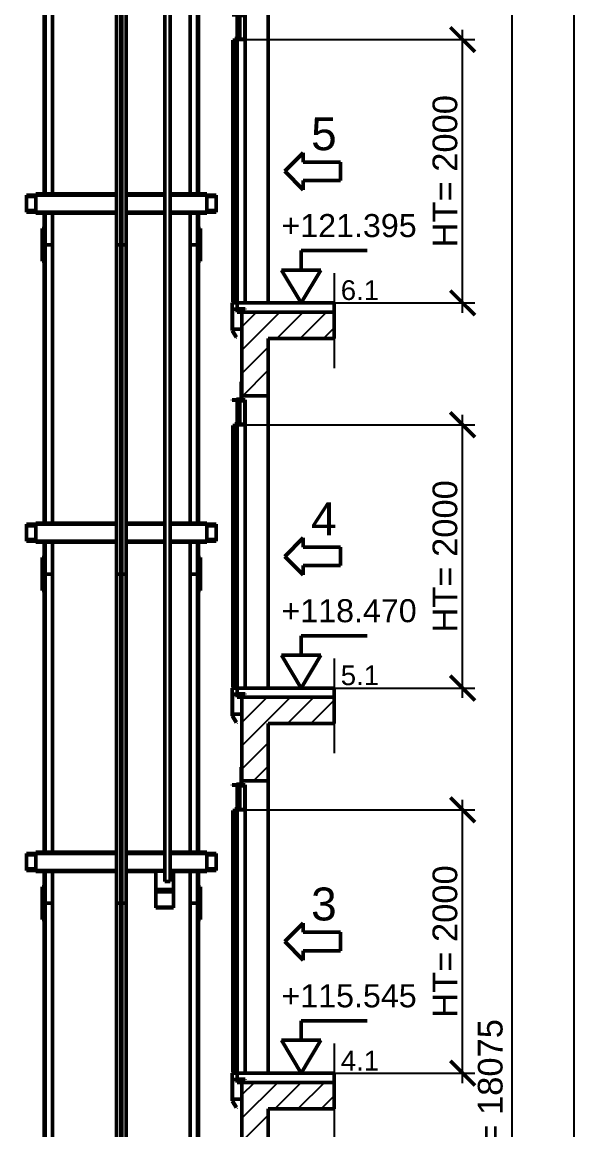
# Model space of a CAD drawing. Header units: millimetres. Extents: x -9546 to 173314, y -46180 to 27253.
# Drawn here: x 27946 to 32132, y 11782 to 20194 of the extents above; entities that cross this region are included whole.
import ezdxf

# ---------------------------------------------------------------- set-up
doc = ezdxf.new("R2010")
doc.units = ezdxf.units.MM
doc.linetypes.add('AM_ISO08W050', pattern=[18, 12, -1.5, 3, -1.5])
for name, color, linetype, lineweight in [('AM_0', 7, 'Continuous', 50), ('AM_5', 3, 'Continuous', 25), ('AM_8', 1, 'Continuous', 25), ('LDCar-AM_0', 7, 'Continuous', 50), ('LDCar-AM_4', 3, 'Continuous', 25), ('LDDoorFixingPoints-AM_0', 7, 'Continuous', 50), ('LDGuides-AM_0', 7, 'Continuous', 50), ('LDRailBrackets-AM_0', 7, 'Continuous', 50), ('LDShaft-AM_0', 7, 'Continuous', 50), ('LDShaft-AM_5', 3, 'Continuous', 25), ('LDShaft-AM_7', 4, 'AM_ISO08W050', 25)]:
    doc.layers.add(name, color=color, linetype=linetype, lineweight=lineweight)
doc.layers.add('AM_VIEWS', color=1, linetype='Continuous', lineweight=25, plot=False)
doc.styles.add('LD', font='ARIALUNI.ttf')
doc.dimstyles.new('LIFT', dxfattribs={"dimtxt": 2.5, "dimasz": 2.5, "dimexe": 1.25, "dimexo": 0, "dimgap": 0.5, "dimtad": 1, "dimdec": 0, "dimzin": 1, "dimdsep": 46, "dimtxsty": 'LD', "dimblk": 'ARCHTICK', "dimcen": 0, "dimdle": 1, "dimclrd": 3, "dimclre": 3, "dimclrt": 4, "dimadec": 0, "dimazin": 0, "dimtp": 0.1, "dimtm": 0.1, "dimtfac": 0.71, "dimtdec": 0, "dimtix": 1, "dimtmove": 0, "dimatfit": 3, "dimfxl": 1, "dimtolj": 1, "dimarcsym": 0})

# ---------------------------------------------------------------- blocks, each defined once
blk = doc.blocks.new('LD_20260611094835_0000028C')
at = {"layer": 'AM_8'}
for p, q in [((0, 16086.7), (288.3, 16375)), ((0, 16263.5), (111.5, 16375)), ((265.1, 16175), (465.1, 16375)), ((441.9, 16175), (641.9, 16375)), ((618.7, 16175), (700, 16256.3)), ((0, 15909.9), (200, 16109.9)), ((6.9, 15740), (200, 15933.1)), ((183.7, 15740), (200, 15756.3)), ((0, 13081.5), (368.5, 13450)), ((0, 13258.3), (191.7, 13450)), ((0, 13435), (15, 13450)), ((345.3, 13250), (545.3, 13450)), ((522.1, 13250), (700, 13427.9)), ((698.9, 13250), (700, 13251.1)), ((0, 12904.7), (200, 13104.7)), ((87.1, 12815), (200, 12927.9)), ((0, 10253), (272, 10525)), ((0, 10429.8), (95.2, 10525)), ((248.7, 10325), (448.7, 10525)), ((425.5, 10325), (625.5, 10525)), ((602.3, 10325), (700, 10422.7)), ((0, 10076.3), (200, 10276.3))]:
    blk.add_line(p, q, dxfattribs=at)
blk = doc.blocks.new('LD_20260611094835_0000028D')
at = {"layer": 'LDShaft-AM_0'}
for p, q in [((200, 16445), (200, 18665)), ((80, 16375), (0, 16375)), ((0, 16375), (0, 15740)), ((200, 16375), (80, 16375)), ((700, 16375), (200, 16375)), ((700, 16175), (700, 16375)), ((200, 15740), (200, 16175)), ((200, 16175), (700, 16175)), ((0, 15740), (0, 15710)), ((0, 15740), (80, 15740)), ((80, 15740), (200, 15740)), ((200, 13520), (200, 15740)), ((80, 13450), (0, 13450)), ((0, 13450), (0, 12815)), ((200, 13450), (80, 13450)), ((700, 13450), (200, 13450)), ((700, 13250), (700, 13450)), ((200, 12815), (200, 13250)), ((200, 13250), (700, 13250)), ((0, 12815), (0, 12785)), ((0, 12815), (80, 12815)), ((80, 12815), (200, 12815)), ((200, 10595), (200, 12815)), ((80, 10525), (0, 10525)), ((0, 10525), (0, 9890)), ((200, 10525), (80, 10525)), ((700, 10525), (200, 10525)), ((700, 10325), (700, 10525)), ((200, 9890), (200, 10325)), ((200, 10325), (700, 10325))]:
    blk.add_line(p, q, dxfattribs=at)
blk = doc.blocks.new('LD_ENTRY_FLOOR_R')
for p, q in [((0, 0), (-150, 250)), ((150, 250), (0, 0))]:
    blk.add_line(p, q)
at = {"layer": 'AM_0'}
for p, q in [((0, 397.7), (500, 397.7)), ((0, 250), (0, 397.7)), ((-150, 250), (150, 250))]:
    blk.add_line(p, q, dxfattribs=at)
blk = doc.blocks.new('LD_20260611094835_000002A7')
at = {"layer": 'LDCar-AM_0'}
blk.add_blockref('LD_ENTRY_FLOOR_R', (0, 0), dxfattribs=at)
at = {"layer": 'LDCar-AM_0', "style": 'LD'}
blk.add_text('+115.545', height=175, dxfattribs=at).set_placement((-150, 500))
blk = doc.blocks.new('LD_ENTRY_R')
for p, q in [((0, 0), (140.6, 140.6)), ((140.6, 70.3), (140.6, 140.6)), ((0, 0), (140.6, -140.6)), ((140.6, 70.3), (422, 70.3)), ((422, -70.3), (422, 70.3)), ((140.6, -70.3), (422, -70.3)), ((140.6, -70.3), (140.6, -140.6))]:
    blk.add_line(p, q)
blk = doc.blocks.new('LD_20260611094835_000002A8')
at = {"layer": 'LDCar-AM_0'}
blk.add_blockref('LD_ENTRY_R', (0, 0), dxfattribs=at)
at = {"layer": 'LDCar-AM_0', "style": 'LD'}
blk.add_text('3', height=250, dxfattribs=at).set_placement((200, 160))
blk = doc.blocks.new('LD_20260611094835_000002A9')
at = {"layer": 'LDShaft-AM_0'}
for p, q in [((0, 0), (-35, 0)), ((-35, 0), (-35, -70)), ((80, 0), (0, 0)), ((200, 0), (80, 0)), ((700, 0), (200, 0)), ((700, -70), (700, 0)), ((-35, -70), (0, -70)), ((0, -70), (80, -70)), ((80, -70), (200, -70)), ((200, -70), (700, -70))]:
    blk.add_line(p, q, dxfattribs=at)
blk = doc.blocks.new('LD_20260611094835_000002AA')
at = {"layer": 'LDShaft-AM_0'}
for p, q in [((0, 0), (-35, 0)), ((-35, 0), (-35, -1)), ((0, -1), (0, 0)), ((-71, -1), (-71, -151)), ((-35, -1), (-71, -1)), ((-35, -1), (0, -1)), ((0, -151), (0, -22.5)), ((-71, -151), (0, -151))]:
    blk.add_line(p, q, dxfattribs=at)
blk = doc.blocks.new('LD_20260611094835_000002AB')
at = {"layer": 'LDCar-AM_0'}
for p, q in [((-40, 2190), (-100, 2190)), ((-100, 2190), (-100, 2187)), ((-30, 2190), (-40, 2190)), ((-40, 2010), (-40, 2190)), ((-30, 2190), (-30, 2170)), ((0, 2190), (-30, 2190)), ((0, 2000), (0, 2190)), ((-100, 2187), (-43, 2187)), ((-60, 2187), (-60, 2003)), ((-43, 2187), (-43, 2010)), ((-30, 2170), (-27, 2170)), ((-27, 2170), (-27, 2187)), ((-27, 2187), (-3, 2187)), ((-3, 2187), (-3, 2003)), ((-63.5, 2020), (-66.5, 2020)), ((-66.5, 2020), (-66.5, 2000)), ((-63.5, 2003), (-63.5, 2020)), ((-66.5, 1995), (-95, 1995)), ((-95, 1995), (-95, 5)), ((-66.5, 2000), (0, 2000)), ((-66.5, 5), (-66.5, 1995)), ((-3, 2003), (-63.5, 2003)), ((-60, 2000), (-60, 0)), ((-43, 2010), (-40, 2010)), ((0, 0), (0, 2000)), ((-60, 0), (-100, 0)), ((-100, 0), (-100, -47.5)), ((-95, 5), (-66.5, 5)), ((-60, -44.5), (-60, 0)), ((-60, 0), (0, 0)), ((-100, -47.5), (-100, -210)), ((-97, -210), (-97, -47.5)), ((-97, -47.5), (-60, -47.5)), ((0, -44.5), (-60, -44.5)), ((-60, -47.5), (0, -47.5)), ((0, -47.5), (0, -44.5)), ((-100, -210), (-97, -210)), ((-97.2, -210.2), (-99.8, -211.8)), ((-99.8, -211.8), (-69.8, -260.8)), ((-67.2, -259.2), (-97.2, -210.2)), ((-69.8, -260.8), (-67.2, -259.2))]:
    blk.add_line(p, q, dxfattribs=at)
blk = doc.blocks.new('LD_20260611094835_000002AD')
at = {"layer": 'LDDoorFixingPoints-AM_0'}
for p, q in [((-1, 35), (-5, 35)), ((-5, 35), (-5, -96)), ((-1, -100), (-1, 35)), ((-5, -96), (-41, -96)), ((-41, -96), (-41, -100)), ((-41, -100), (-1, -100))]:
    blk.add_line(p, q, dxfattribs=at)
blk = doc.blocks.new('LD_20260611094835_000002B9')
at = {"layer": 'LDCar-AM_0'}
blk.add_blockref('LD_ENTRY_FLOOR_R', (0, 0), dxfattribs=at)
at = {"layer": 'LDCar-AM_0', "style": 'LD'}
blk.add_text('+121.395', height=175, dxfattribs=at).set_placement((-150, 500))
blk = doc.blocks.new('LD_20260611094835_000002BA')
at = {"layer": 'LDCar-AM_0'}
blk.add_blockref('LD_ENTRY_R', (0, 0), dxfattribs=at)
at = {"layer": 'LDCar-AM_0', "style": 'LD'}
blk.add_text('5', height=250, dxfattribs=at).set_placement((200, 160))
blk = doc.blocks.new('LD_20260611094835_000002BB')
at = {"layer": 'LDShaft-AM_0'}
for p, q in [((0, 0), (-35, 0)), ((-35, 0), (-35, -70)), ((80, 0), (0, 0)), ((200, 0), (80, 0)), ((700, 0), (200, 0)), ((700, -70), (700, 0)), ((-35, -70), (0, -70)), ((0, -70), (80, -70)), ((80, -70), (200, -70)), ((200, -70), (700, -70))]:
    blk.add_line(p, q, dxfattribs=at)
blk = doc.blocks.new('LD_20260611094835_000002BC')
at = {"layer": 'LDShaft-AM_0'}
for p, q in [((0, 0), (-35, 0)), ((-35, 0), (-35, -1)), ((0, -1), (0, 0)), ((-71, -1), (-71, -151)), ((-35, -1), (-71, -1)), ((-35, -1), (0, -1)), ((0, -151), (0, -22.5)), ((-71, -151), (0, -151))]:
    blk.add_line(p, q, dxfattribs=at)
blk = doc.blocks.new('LD_20260611094835_000002BD')
at = {"layer": 'LDCar-AM_0'}
for p, q in [((-40, 2190), (-100, 2190)), ((-100, 2190), (-100, 2187)), ((-30, 2190), (-40, 2190)), ((-40, 2010), (-40, 2190)), ((-30, 2190), (-30, 2170)), ((0, 2190), (-30, 2190)), ((0, 2000), (0, 2190)), ((-100, 2187), (-43, 2187)), ((-60, 2187), (-60, 2003)), ((-43, 2187), (-43, 2010)), ((-30, 2170), (-27, 2170)), ((-27, 2170), (-27, 2187)), ((-27, 2187), (-3, 2187)), ((-3, 2187), (-3, 2003)), ((-63.5, 2020), (-66.5, 2020)), ((-66.5, 2020), (-66.5, 2000)), ((-63.5, 2003), (-63.5, 2020)), ((-66.5, 1995), (-95, 1995)), ((-95, 1995), (-95, 5)), ((-66.5, 2000), (0, 2000)), ((-66.5, 5), (-66.5, 1995)), ((-3, 2003), (-63.5, 2003)), ((-60, 2000), (-60, 0)), ((-43, 2010), (-40, 2010)), ((0, 0), (0, 2000)), ((-60, 0), (-100, 0)), ((-100, 0), (-100, -47.5)), ((-95, 5), (-66.5, 5)), ((-60, -44.5), (-60, 0)), ((-60, 0), (0, 0)), ((-100, -47.5), (-100, -210)), ((-97, -210), (-97, -47.5)), ((-97, -47.5), (-60, -47.5)), ((0, -44.5), (-60, -44.5)), ((-60, -47.5), (0, -47.5)), ((0, -47.5), (0, -44.5)), ((-100, -210), (-97, -210)), ((-97.2, -210.2), (-99.8, -211.8)), ((-99.8, -211.8), (-69.8, -260.8)), ((-67.2, -259.2), (-97.2, -210.2)), ((-69.8, -260.8), (-67.2, -259.2))]:
    blk.add_line(p, q, dxfattribs=at)
blk = doc.blocks.new('LD_20260611094835_000002C2')
at = {"layer": 'LDCar-AM_0'}
blk.add_blockref('LD_ENTRY_FLOOR_R', (0, 0), dxfattribs=at)
at = {"layer": 'LDCar-AM_0', "style": 'LD'}
blk.add_text('+118.470', height=175, dxfattribs=at).set_placement((-150, 500))
blk = doc.blocks.new('LD_20260611094835_000002C3')
at = {"layer": 'LDCar-AM_0'}
blk.add_blockref('LD_ENTRY_R', (0, 0), dxfattribs=at)
at = {"layer": 'LDCar-AM_0', "style": 'LD'}
blk.add_text('4', height=250, dxfattribs=at).set_placement((200, 160))
blk = doc.blocks.new('LD_20260611094835_000002C4')
at = {"layer": 'LDShaft-AM_0'}
for p, q in [((0, 0), (-35, 0)), ((-35, 0), (-35, -70)), ((80, 0), (0, 0)), ((200, 0), (80, 0)), ((700, 0), (200, 0)), ((700, -70), (700, 0)), ((-35, -70), (0, -70)), ((0, -70), (80, -70)), ((80, -70), (200, -70)), ((200, -70), (700, -70))]:
    blk.add_line(p, q, dxfattribs=at)
blk = doc.blocks.new('LD_20260611094835_000002C5')
at = {"layer": 'LDShaft-AM_0'}
for p, q in [((0, 0), (-35, 0)), ((-35, 0), (-35, -1)), ((0, -1), (0, 0)), ((-71, -1), (-71, -151)), ((-35, -1), (-71, -1)), ((-35, -1), (0, -1)), ((0, -151), (0, -22.5)), ((-71, -151), (0, -151))]:
    blk.add_line(p, q, dxfattribs=at)
blk = doc.blocks.new('LD_20260611094835_000002C6')
at = {"layer": 'LDCar-AM_0'}
for p, q in [((-40, 2190), (-100, 2190)), ((-100, 2190), (-100, 2187)), ((-30, 2190), (-40, 2190)), ((-40, 2010), (-40, 2190)), ((-30, 2190), (-30, 2170)), ((0, 2190), (-30, 2190)), ((0, 2000), (0, 2190)), ((-100, 2187), (-43, 2187)), ((-60, 2187), (-60, 2003)), ((-43, 2187), (-43, 2010)), ((-30, 2170), (-27, 2170)), ((-27, 2170), (-27, 2187)), ((-27, 2187), (-3, 2187)), ((-3, 2187), (-3, 2003)), ((-63.5, 2020), (-66.5, 2020)), ((-66.5, 2020), (-66.5, 2000)), ((-63.5, 2003), (-63.5, 2020)), ((-66.5, 1995), (-95, 1995)), ((-95, 1995), (-95, 5)), ((-66.5, 2000), (0, 2000)), ((-66.5, 5), (-66.5, 1995)), ((-3, 2003), (-63.5, 2003)), ((-60, 2000), (-60, 0)), ((-43, 2010), (-40, 2010)), ((0, 0), (0, 2000)), ((-60, 0), (-100, 0)), ((-100, 0), (-100, -47.5)), ((-95, 5), (-66.5, 5)), ((-60, -44.5), (-60, 0)), ((-60, 0), (0, 0)), ((-100, -47.5), (-100, -210)), ((-97, -210), (-97, -47.5)), ((-97, -47.5), (-60, -47.5)), ((0, -44.5), (-60, -44.5)), ((-60, -47.5), (0, -47.5)), ((0, -47.5), (0, -44.5)), ((-100, -210), (-97, -210)), ((-97.2, -210.2), (-99.8, -211.8)), ((-99.8, -211.8), (-69.8, -260.8)), ((-67.2, -259.2), (-97.2, -210.2)), ((-69.8, -260.8), (-67.2, -259.2))]:
    blk.add_line(p, q, dxfattribs=at)
blk = doc.blocks.new('LD_20260611094835_000002C8')
at = {"layer": 'LDDoorFixingPoints-AM_0'}
for p, q in [((-1, 35), (-5, 35)), ((-5, 35), (-5, -96)), ((-1, -100), (-1, 35)), ((-5, -96), (-41, -96)), ((-41, -96), (-41, -100)), ((-41, -100), (-1, -100))]:
    blk.add_line(p, q, dxfattribs=at)
blk = doc.blocks.new('LD_20260611094835_000002D5')
at = {"layer": 'AM_0'}
for p, q in [((-20, -70), (-87, -70)), ((-87, -70), (-87, -209)), ((45, -70), (20, -70)), ((45, -209), (45, -70)), ((45, -209), (-87, -209)), ((-87, -209), (-87, -226.5)), ((-87, -209), (45, -209)), ((45, -226.5), (-87, -226.5)), ((-87, -226.5), (-87, -343.5)), ((45, -226.5), (45, -209)), ((45, -343.5), (45, -226.5)), ((-87, -343.5), (45, -343.5)), ((-87, -343.5), (-87, -350)), ((-87, -350), (45, -350)), ((45, -350), (45, -343.5))]:
    blk.add_line(p, q, dxfattribs=at)
blk = doc.blocks.new('LD_20260611094835_000002D6')
at = {"layer": 'AM_0'}
for p, q in [((-20, -208.5), (-20, -8396.5)), ((20, -8396.5), (20, -208.5)), ((-20, -8396.5), (20, -8396.5))]:
    blk.add_line(p, q, dxfattribs=at)
blk = doc.blocks.new('LD_20260611094835_000002D7')
at = {"layer": 'LDShaft-AM_7'}
blk.add_line((0, -20061), (0, 4980), dxfattribs=at)
blk = doc.blocks.new('LD_20260611094835_000002DE')
at = {"layer": 'LDRailBrackets-AM_0'}
for p, q in [((-650, 64.5), (-720, 64.5)), ((-720, 64.5), (-720, 56.5)), ((-709, 56.5), (-720, 56.5)), ((-720, 56.5), (-720, 52.5)), ((-720, 52.5), (-720, -52.5)), ((-720, 52.5), (-709, 52.5)), ((-650, 56.5), (-709, 56.5)), ((-709, 56.5), (-709, 52.5)), ((-709, 52.5), (-709, 56.5)), ((-709, 52.5), (-650, 52.5)), ((-650, 72.5), (-650, 64.5)), ((-37.5, 72.5), (-650, 72.5)), ((-650, 64.5), (-650, -64.5)), ((-37.5, 64.5), (-650, 64.5)), ((330, 72.5), (37.5, 72.5)), ((330, 64.5), (37.5, 64.5)), ((650, 72.5), (370, 72.5)), ((650, 64.5), (370, 64.5)), ((650, 64.5), (650, 72.5)), ((720, 64.5), (650, 64.5)), ((650, -64.5), (650, 64.5)), ((709, 56.5), (650, 56.5)), ((650, 52.5), (709, 52.5)), ((709, 56.5), (709, 52.5)), ((720, 56.5), (709, 56.5)), ((709, 52.5), (709, 56.5)), ((709, 52.5), (720, 52.5)), ((720, 56.5), (720, 64.5)), ((720, 52.5), (720, 56.5)), ((720, -52.5), (720, 52.5)), ((-709, -52.5), (-720, -52.5)), ((-720, -52.5), (-720, -56.5)), ((-720, -56.5), (-720, -64.5)), ((-720, -56.5), (-709, -56.5)), ((-720, -64.5), (-650, -64.5)), ((-709, -56.5), (-709, -52.5)), ((-650, -52.5), (-709, -52.5)), ((-709, -52.5), (-709, -56.5)), ((-709, -56.5), (-650, -56.5)), ((-650, -64.5), (-37.5, -64.5)), ((-650, -64.5), (-650, -72.5)), ((-650, -72.5), (-37.5, -72.5)), ((37.5, -64.5), (330, -64.5)), ((37.5, -72.5), (330, -72.5)), ((370, -64.5), (650, -64.5)), ((370, -72.5), (650, -72.5)), ((709, -52.5), (650, -52.5)), ((650, -56.5), (709, -56.5)), ((650, -64.5), (720, -64.5)), ((650, -72.5), (650, -64.5)), ((709, -56.5), (709, -52.5)), ((709, -52.5), (709, -56.5)), ((720, -52.5), (709, -52.5)), ((709, -56.5), (720, -56.5)), ((720, -56.5), (720, -52.5)), ((720, -64.5), (720, -56.5))]:
    blk.add_line(p, q, dxfattribs=at)
blk = doc.blocks.new('LD_20260611094835_000002DF')
at = {"layer": 'LDRailBrackets-AM_0'}
for p, q in [((-650, 64.5), (-720, 64.5)), ((-720, 64.5), (-720, 56.5)), ((-709, 56.5), (-720, 56.5)), ((-720, 56.5), (-720, 52.5)), ((-720, 52.5), (-720, -52.5)), ((-720, 52.5), (-709, 52.5)), ((-650, 56.5), (-709, 56.5)), ((-709, 56.5), (-709, 52.5)), ((-709, 52.5), (-709, 56.5)), ((-709, 52.5), (-650, 52.5)), ((-650, 72.5), (-650, 64.5)), ((-37.5, 72.5), (-650, 72.5)), ((-650, 64.5), (-650, -64.5)), ((-37.5, 64.5), (-650, 64.5)), ((330, 72.5), (37.5, 72.5)), ((330, 64.5), (37.5, 64.5)), ((650, 72.5), (370, 72.5)), ((650, 64.5), (370, 64.5)), ((650, 64.5), (650, 72.5)), ((650, -64.5), (650, 64.5)), ((720, 64.5), (650, 64.5)), ((709, 56.5), (650, 56.5)), ((650, 52.5), (709, 52.5)), ((709, 52.5), (709, 56.5)), ((709, 56.5), (709, 52.5)), ((720, 56.5), (709, 56.5)), ((709, 52.5), (720, 52.5)), ((720, 56.5), (720, 64.5)), ((720, 52.5), (720, 56.5)), ((720, -52.5), (720, 52.5)), ((-709, -52.5), (-720, -52.5)), ((-720, -52.5), (-720, -56.5)), ((-720, -56.5), (-720, -64.5)), ((-720, -56.5), (-709, -56.5)), ((-720, -64.5), (-650, -64.5)), ((-709, -56.5), (-709, -52.5)), ((-650, -52.5), (-709, -52.5)), ((-709, -52.5), (-709, -56.5)), ((-709, -56.5), (-650, -56.5)), ((-650, -64.5), (-37.5, -64.5)), ((-650, -64.5), (-650, -72.5)), ((-650, -72.5), (-37.5, -72.5)), ((37.5, -64.5), (330, -64.5)), ((37.5, -72.5), (330, -72.5)), ((370, -64.5), (650, -64.5)), ((370, -72.5), (650, -72.5)), ((709, -52.5), (650, -52.5)), ((650, -56.5), (709, -56.5)), ((650, -64.5), (720, -64.5)), ((650, -72.5), (650, -64.5)), ((709, -52.5), (709, -56.5)), ((720, -52.5), (709, -52.5)), ((709, -56.5), (709, -52.5)), ((709, -56.5), (720, -56.5)), ((720, -56.5), (720, -52.5)), ((720, -64.5), (720, -56.5))]:
    blk.add_line(p, q, dxfattribs=at)
blk = doc.blocks.new('LD_20260611094835_000002E4')
at = {"layer": 'LDRailBrackets-AM_0'}
for p, q in [((-650, 64.5), (-720, 64.5)), ((-720, 64.5), (-720, 56.5)), ((-709, 56.5), (-720, 56.5)), ((-720, 56.5), (-720, 52.5)), ((-720, 52.5), (-720, -52.5)), ((-720, 52.5), (-709, 52.5)), ((-650, 56.5), (-709, 56.5)), ((-709, 56.5), (-709, 52.5)), ((-709, 52.5), (-709, 56.5)), ((-709, 52.5), (-650, 52.5)), ((-650, 72.5), (-650, 64.5)), ((-37.5, 72.5), (-650, 72.5)), ((-650, 64.5), (-650, -64.5)), ((-37.5, 64.5), (-650, 64.5)), ((330, 72.5), (37.5, 72.5)), ((330, 64.5), (37.5, 64.5)), ((650, 72.5), (370, 72.5)), ((650, 64.5), (370, 64.5)), ((650, 64.5), (650, 72.5)), ((650, -64.5), (650, 64.5)), ((720, 64.5), (650, 64.5)), ((709, 56.5), (650, 56.5)), ((650, 52.5), (709, 52.5)), ((709, 56.5), (709, 52.5)), ((720, 56.5), (709, 56.5)), ((709, 52.5), (709, 56.5)), ((709, 52.5), (720, 52.5)), ((720, 56.5), (720, 64.5)), ((720, 52.5), (720, 56.5)), ((720, -52.5), (720, 52.5)), ((-709, -52.5), (-720, -52.5)), ((-720, -52.5), (-720, -56.5)), ((-720, -56.5), (-720, -64.5)), ((-720, -56.5), (-709, -56.5)), ((-720, -64.5), (-650, -64.5)), ((-650, -52.5), (-709, -52.5)), ((-709, -52.5), (-709, -56.5)), ((-709, -56.5), (-709, -52.5)), ((-709, -56.5), (-650, -56.5)), ((-650, -64.5), (-37.5, -64.5)), ((-650, -64.5), (-650, -72.5)), ((-650, -72.5), (-37.5, -72.5)), ((37.5, -64.5), (330, -64.5)), ((37.5, -72.5), (263, -72.5)), ((370, -64.5), (650, -64.5)), ((395, -72.5), (650, -72.5)), ((709, -52.5), (650, -52.5)), ((650, -56.5), (709, -56.5)), ((650, -64.5), (720, -64.5)), ((650, -72.5), (650, -64.5)), ((709, -56.5), (709, -52.5)), ((709, -52.5), (709, -56.5)), ((720, -52.5), (709, -52.5)), ((709, -56.5), (720, -56.5)), ((720, -56.5), (720, -52.5)), ((720, -64.5), (720, -56.5))]:
    blk.add_line(p, q, dxfattribs=at)
blk = doc.blocks.new('LD_20260611094835_000002E8')
at = {"layer": 'LDGuides-AM_0'}
for p, q in [((24, 1250), (-31, 1250)), ((-31, 1250), (-31, -863.5)), ((31, 1250), (24, 1250)), ((24, 1250), (24, -863.5)), ((24, -863.5), (24, 1250)), ((31, -863.5), (31, 1250)), ((-31, -1008.5), (-31, -1250)), ((24, -1008.5), (24, -1250)), ((24, -1250), (24, -1008.5)), ((31, -1250), (31, -1008.5)), ((-31, -1250), (24, -1250)), ((24, -1250), (31, -1250))]:
    blk.add_line(p, q, dxfattribs=at)
blk = doc.blocks.new('LD_20260611094835_000002E9')
at = {"layer": 'AM_0'}
for p, q in [((15, 125), (0, 125)), ((0, 125), (0, -125)), ((15, -125), (15, 125)), ((0, -125), (15, -125))]:
    blk.add_line(p, q, dxfattribs=at)
blk = doc.blocks.new('LD_20260611094835_000002EA')
at = {"layer": 'LDGuides-AM_0'}
for p, q in [((24, 1250), (-31, 1250)), ((-31, 1250), (-31, -863.5)), ((24, -863.5), (24, 1250)), ((31, 1250), (24, 1250)), ((24, 1250), (24, -863.5)), ((31, -863.5), (31, 1250)), ((-31, -1008.5), (-31, -1250)), ((24, -1250), (24, -1008.5)), ((24, -1008.5), (24, -1250)), ((31, -1250), (31, -1008.5)), ((-31, -1250), (24, -1250)), ((24, -1250), (31, -1250))]:
    blk.add_line(p, q, dxfattribs=at)
blk = doc.blocks.new('LD_20260611094835_000002EB')
at = {"layer": 'AM_0'}
for p, q in [((15, 125), (0, 125)), ((0, 125), (0, -125)), ((15, -125), (15, 125)), ((0, -125), (15, -125))]:
    blk.add_line(p, q, dxfattribs=at)
blk = doc.blocks.new('LD_20260611094835_000002F0')
at = {"layer": 'LDGuides-AM_0'}
for p, q in [((24, 1250), (-31, 1250)), ((-31, 1250), (-31, 759.5)), ((31, 1250), (24, 1250)), ((24, 1250), (24, 759.5)), ((24, 759.5), (24, 1250)), ((31, 759.5), (31, 1250)), ((-31, 614.5), (-31, -863.5)), ((24, 614.5), (24, -863.5)), ((24, -863.5), (24, 614.5)), ((31, -863.5), (31, 614.5)), ((-31, -1008.5), (-31, -1250)), ((24, -1008.5), (24, -1250)), ((24, -1250), (24, -1008.5)), ((31, -1250), (31, -1008.5)), ((-31, -1250), (24, -1250)), ((24, -1250), (31, -1250))]:
    blk.add_line(p, q, dxfattribs=at)
blk = doc.blocks.new('LD_20260611094835_000002F2')
at = {"layer": 'LDGuides-AM_0'}
for p, q in [((24, 1250), (-31, 1250)), ((-31, 1250), (-31, -863.5)), ((31, 1250), (24, 1250)), ((24, 1250), (24, -863.5)), ((24, -863.5), (24, 1250)), ((31, -863.5), (31, 1250)), ((-31, -1008.5), (-31, -1250)), ((24, -1008.5), (24, -1250)), ((24, -1250), (24, -1008.5)), ((31, -1250), (31, -1008.5)), ((-31, -1250), (24, -1250)), ((24, -1250), (31, -1250))]:
    blk.add_line(p, q, dxfattribs=at)
blk = doc.blocks.new('LD_20260611094835_000002F3')
at = {"layer": 'AM_0'}
for p, q in [((15, 125), (0, 125)), ((0, 125), (0, -125)), ((15, -125), (15, 125)), ((0, -125), (15, -125))]:
    blk.add_line(p, q, dxfattribs=at)
blk = doc.blocks.new('LD_20260611094835_00000302')
at = {"layer": 'LDGuides-AM_0'}
for p, q in [((-24, 1250), (-31, 1250)), ((-31, 1250), (-31, -863.5)), ((31, 1250), (-24, 1250)), ((-24, 1250), (-24, -863.5)), ((-24, -863.5), (-24, 1250)), ((31, -863.5), (31, 1250)), ((-31, -1008.5), (-31, -1250)), ((-24, -1008.5), (-24, -1250)), ((-24, -1250), (-24, -1008.5)), ((31, -1250), (31, -1008.5)), ((-31, -1250), (-24, -1250)), ((-24, -1250), (31, -1250))]:
    blk.add_line(p, q, dxfattribs=at)
blk = doc.blocks.new('LD_20260611094835_00000303')
at = {"layer": 'AM_0'}
for p, q in [((0, 125), (-15, 125)), ((-15, 125), (-15, -125)), ((0, -125), (0, 125)), ((-15, -125), (0, -125))]:
    blk.add_line(p, q, dxfattribs=at)
blk = doc.blocks.new('LD_20260611094835_00000306')
at = {"layer": 'LDGuides-AM_0'}
for p, q in [((-24, 1250), (-31, 1250)), ((-31, 1250), (-31, -863.5)), ((-24, -863.5), (-24, 1250)), ((31, 1250), (-24, 1250)), ((-24, 1250), (-24, -863.5)), ((31, -863.5), (31, 1250)), ((-31, -1008.5), (-31, -1250)), ((-24, -1250), (-24, -1008.5)), ((-24, -1008.5), (-24, -1250)), ((31, -1250), (31, -1008.5)), ((-31, -1250), (-24, -1250)), ((-24, -1250), (31, -1250))]:
    blk.add_line(p, q, dxfattribs=at)
blk = doc.blocks.new('LD_20260611094835_00000307')
at = {"layer": 'AM_0'}
for p, q in [((0, 125), (-15, 125)), ((-15, 125), (-15, -125)), ((0, -125), (0, 125)), ((-15, -125), (0, -125))]:
    blk.add_line(p, q, dxfattribs=at)
blk = doc.blocks.new('LD_20260611094835_0000030A')
at = {"layer": 'LDGuides-AM_0'}
for p, q in [((-24, 1250), (-31, 1250)), ((-31, 1250), (-31, -863.5)), ((31, 1250), (-24, 1250)), ((-24, 1250), (-24, -863.5)), ((-24, -863.5), (-24, 1250)), ((31, -863.5), (31, 1250)), ((-31, -1008.5), (-31, -1250)), ((-24, -1008.5), (-24, -1250)), ((-24, -1250), (-24, -1008.5)), ((31, -1250), (31, -1008.5)), ((-31, -1250), (-24, -1250)), ((-24, -1250), (31, -1250))]:
    blk.add_line(p, q, dxfattribs=at)
blk = doc.blocks.new('LD_20260611094835_0000030B')
at = {"layer": 'AM_0'}
for p, q in [((0, 125), (-15, 125)), ((-15, 125), (-15, -125)), ((0, -125), (0, 125)), ((-15, -125), (0, -125))]:
    blk.add_line(p, q, dxfattribs=at)
blk = doc.blocks.new('LD_20260611094835_0000030D')
at = {"layer": 'LDGuides-AM_0'}
for p, q in [((-24, 1250), (-31, 1250)), ((-31, 1250), (-31, 759.5)), ((-24, 759.5), (-24, 1250)), ((31, 1250), (-24, 1250)), ((-24, 1250), (-24, 759.5)), ((31, 759.5), (31, 1250)), ((-31, 614.5), (-31, -863.5)), ((-24, -863.5), (-24, 614.5)), ((-24, 614.5), (-24, -863.5)), ((31, -863.5), (31, 614.5)), ((-31, -1008.5), (-31, -1250)), ((-24, -1250), (-24, -1008.5)), ((-24, -1008.5), (-24, -1250)), ((31, -1250), (31, -1008.5)), ((-31, -1250), (-24, -1250)), ((-24, -1250), (31, -1250))]:
    blk.add_line(p, q, dxfattribs=at)
blk = doc.blocks.new('LD_20260611094835_00000318')
at = {"layer": 'LDGuides-AM_0'}
for p, q in [((-5, 1250), (-37.5, 1250)), ((-37.5, 1250), (-37.5, -1250)), ((5, 1250), (-5, 1250)), ((-5, 1250), (-5, -1250)), ((-5, -1250), (-5, 1250)), ((5, -1250), (5, 1250)), ((37.5, 1250), (5, 1250)), ((5, 1250), (5, -1250)), ((37.5, -1250), (37.5, 1250)), ((-37.5, -1250), (-5, -1250)), ((-5, -1250), (5, -1250)), ((5, -1250), (37.5, -1250))]:
    blk.add_line(p, q, dxfattribs=at)
blk = doc.blocks.new('LD_20260611094835_0000031A')
at = {"layer": 'LDGuides-AM_0'}
for p, q in [((-5, 1250), (-37.5, 1250)), ((-37.5, 1250), (-37.5, -1250)), ((-5, -1250), (-5, 1250)), ((5, 1250), (-5, 1250)), ((-5, 1250), (-5, -1250)), ((37.5, 1250), (5, 1250)), ((5, 1250), (5, -1250)), ((5, -1250), (5, 1250)), ((37.5, -1250), (37.5, 1250)), ((-37.5, -1250), (-5, -1250)), ((-5, -1250), (5, -1250)), ((5, -1250), (37.5, -1250))]:
    blk.add_line(p, q, dxfattribs=at)
blk = doc.blocks.new('LD_20260611094835_0000031E')
at = {"layer": 'LDGuides-AM_0'}
for p, q in [((-5, 1250), (-37.5, 1250)), ((-37.5, 1250), (-37.5, -1250)), ((5, 1250), (-5, 1250)), ((-5, 1250), (-5, -1250)), ((-5, -1250), (-5, 1250)), ((5, -1250), (5, 1250)), ((37.5, 1250), (5, 1250)), ((5, 1250), (5, -1250)), ((37.5, -1250), (37.5, 1250)), ((-37.5, -1250), (-5, -1250)), ((-5, -1250), (5, -1250)), ((5, -1250), (37.5, -1250))]:
    blk.add_line(p, q, dxfattribs=at)
blk = doc.blocks.new('LD_20260611094835_00000320')
at = {"layer": 'LDGuides-AM_0'}
for p, q in [((-5, 1250), (-37.5, 1250)), ((-37.5, 1250), (-37.5, -1250)), ((-5, -1250), (-5, 1250)), ((5, 1250), (-5, 1250)), ((-5, 1250), (-5, -1250)), ((37.5, 1250), (5, 1250)), ((5, 1250), (5, -1250)), ((5, -1250), (5, 1250)), ((37.5, -1250), (37.5, 1250)), ((-37.5, -1250), (-5, -1250)), ((-5, -1250), (5, -1250)), ((5, -1250), (37.5, -1250))]:
    blk.add_line(p, q, dxfattribs=at)
blk = doc.blocks.new('_ArchTick')
at = {"color": 0, "linetype": 'ByBlock', "const_width": 0.15}
blk.add_lwpolyline([(-0.5, -0.5), (0.5, 0.5)], dxfattribs=at)
blk = doc.blocks.new('*D2712')
at = {"layer": 'Defpoints', "color": 0, "transparency": 16777216}
for p in [(29638.4, 17136.9), (31288.4, 17136.9), (29638.4, 15136.9)]:
    blk.add_point(p, dxfattribs=at)
at = {"layer": 'LDShaft-AM_5', "color": 3, "lineweight": -2, "transparency": 16777216}
for p, q in [((31288.4, 15061.9), (31288.4, 17211.9)), ((29638.4, 17136.9), (31382.2, 17136.9)), ((29638.4, 15136.9), (31382.2, 15136.9))]:
    blk.add_line(p, q, dxfattribs=at)
at = {"layer": 'LDShaft-AM_5', "color": 3, "lineweight": -2, "transparency": 16777216, "xscale": 187.5, "yscale": 187.5, "zscale": 187.5}
for p, rotation in [((31288.4, 17136.9), 90), ((31288.4, 15136.9), 270)]:
    blk.add_blockref('_ArchTick', p, dxfattribs=dict(at, rotation=rotation))
at = {"layer": 'LDShaft-AM_5', "color": 4, "transparency": 16777216, "insert": (31155.1, 16136.9), "char_height": 187.5, "attachment_point": 5, "rotation": 90, "style": 'LD'}
blk.add_mtext('\\A1;HT= 2000', dxfattribs=at)
blk = doc.blocks.new('*D2714')
at = {"layer": 'Defpoints', "color": 0, "transparency": 16777216}
for p in [(29638.4, 14211.9), (31288.4, 14211.9), (29638.4, 12211.9)]:
    blk.add_point(p, dxfattribs=at)
at = {"layer": 'LDShaft-AM_5', "color": 3, "lineweight": -2, "transparency": 16777216}
for p, q in [((31288.4, 12136.9), (31288.4, 14286.9)), ((29638.4, 14211.9), (31382.2, 14211.9)), ((29638.4, 12211.9), (31382.2, 12211.9))]:
    blk.add_line(p, q, dxfattribs=at)
at = {"layer": 'LDShaft-AM_5', "color": 3, "lineweight": -2, "transparency": 16777216, "xscale": 187.5, "yscale": 187.5, "zscale": 187.5}
for p, rotation in [((31288.4, 14211.9), 90), ((31288.4, 12211.9), 270)]:
    blk.add_blockref('_ArchTick', p, dxfattribs=dict(at, rotation=rotation))
at = {"layer": 'LDShaft-AM_5', "color": 4, "transparency": 16777216, "insert": (31155.1, 13211.9), "char_height": 187.5, "attachment_point": 5, "rotation": 90, "style": 'LD'}
blk.add_mtext('\\A1;HT= 2000', dxfattribs=at)
blk = doc.blocks.new('*D2721')
at = {"layer": 'AM_5', "color": 3, "lineweight": -2, "transparency": 16777216}
for p, q in [((24638.4, 1567.9), (24638.4, 24637.9)), ((28698.4, 24562.9), (24544.7, 24562.9)), ((28698.4, 1642.9), (24544.7, 1642.9))]:
    blk.add_line(p, q, dxfattribs=at)
at = {"layer": 'Defpoints', "color": 0, "transparency": 16777216}
for p in [(24638.4, 24562.9), (28698.4, 24562.9), (28698.4, 1642.9)]:
    blk.add_point(p, dxfattribs=at)
at = {"layer": 'AM_5', "color": 3, "lineweight": -2, "transparency": 16777216, "xscale": 187.5, "yscale": 187.5, "zscale": 187.5}
for p, rotation in [((24638.4, 24562.9), 90), ((24638.4, 1642.9), 270)]:
    blk.add_blockref('_ArchTick', p, dxfattribs=dict(at, rotation=rotation))
at = {"layer": 'AM_5', "color": 4, "transparency": 16777216, "insert": (24478.1, 13102.9), "char_height": 187.5, "attachment_point": 5, "rotation": 90, "style": 'LD'}
blk.add_mtext('\\A1;Car Guide rail track length (T75-3/B 75/62/10) = 22920', dxfattribs=at)
blk = doc.blocks.new('*D2742')
at = {"layer": 'Defpoints', "color": 0, "transparency": 16777216}
for p in [(29638.4, 20061.9), (31288.4, 20061.9), (29638.4, 18061.9)]:
    blk.add_point(p, dxfattribs=at)
at = {"layer": 'LDShaft-AM_5', "color": 3, "lineweight": -2, "transparency": 16777216}
for p, q in [((31288.4, 17986.9), (31288.4, 20136.9)), ((29638.4, 20061.9), (31382.2, 20061.9)), ((29638.4, 18061.9), (31382.2, 18061.9))]:
    blk.add_line(p, q, dxfattribs=at)
at = {"layer": 'LDShaft-AM_5', "color": 3, "lineweight": -2, "transparency": 16777216, "xscale": 187.5, "yscale": 187.5, "zscale": 187.5}
for p, rotation in [((31288.4, 20061.9), 90), ((31288.4, 18061.9), 270)]:
    blk.add_blockref('_ArchTick', p, dxfattribs=dict(at, rotation=rotation))
at = {"layer": 'LDShaft-AM_5', "color": 4, "transparency": 16777216, "insert": (31155.1, 19061.9), "char_height": 187.5, "attachment_point": 5, "rotation": 90, "style": 'LD'}
blk.add_mtext('\\A1;HT= 2000', dxfattribs=at)
blk = doc.blocks.new('*D2698')
at = {"layer": 'AM_5', "color": 3, "lineweight": -2, "transparency": 16777216}
for p, q in [((25388.4, 1567.9), (25388.4, 24447.9)), ((29252.4, 24372.9), (25294.7, 24372.9)), ((29252.4, 1642.9), (25294.7, 1642.9))]:
    blk.add_line(p, q, dxfattribs=at)
at = {"layer": 'Defpoints', "color": 0, "transparency": 16777216}
for p in [(25388.4, 24372.9), (29252.4, 24372.9), (29252.4, 1642.9)]:
    blk.add_point(p, dxfattribs=at)
at = {"layer": 'AM_5', "color": 3, "lineweight": -2, "transparency": 16777216, "xscale": 187.5, "yscale": 187.5, "zscale": 187.5}
for p, rotation in [((25388.4, 24372.9), 90), ((25388.4, 1642.9), 270)]:
    blk.add_blockref('_ArchTick', p, dxfattribs=dict(at, rotation=rotation))
at = {"layer": 'AM_5', "color": 4, "transparency": 16777216, "insert": (25228.1, 13007.9), "char_height": 187.5, "attachment_point": 5, "rotation": 90, "style": 'LD'}
blk.add_mtext('\\A1;Counterweight Guide rail track length (T75-3/B 75/62/10) = 22730', dxfattribs=at)
blk = doc.blocks.new('*D2703')
at = {"layer": 'AM_5', "color": 3, "lineweight": -2, "transparency": 16777216}
for p, q in [((31663.4, 2836.9), (31663.4, 21061.9)), ((29613.4, 20986.9), (31757.2, 20986.9)), ((29613.4, 2911.9), (31757.2, 2911.9))]:
    blk.add_line(p, q, dxfattribs=at)
at = {"layer": 'Defpoints', "color": 0, "transparency": 16777216}
for p in [(29613.4, 20986.9), (31663.4, 20986.9), (29613.4, 2911.9)]:
    blk.add_point(p, dxfattribs=at)
at = {"layer": 'AM_5', "color": 3, "lineweight": -2, "transparency": 16777216, "xscale": 187.5, "yscale": 187.5, "zscale": 187.5}
for p, rotation in [((31663.4, 20986.9), 90), ((31663.4, 2911.9), 270)]:
    blk.add_blockref('_ArchTick', p, dxfattribs=dict(at, rotation=rotation))
at = {"layer": 'AM_5', "color": 4, "transparency": 16777216, "insert": (31523.2, 11949.4), "char_height": 187.5, "attachment_point": 5, "rotation": 90, "style": 'LD'}
blk.add_mtext('\\A1;HQ= 18075', dxfattribs=at)
blk = doc.blocks.new('LD_20260611094835_0000032B')
at = {"layer": 'LDCar-AM_4'}
for p, q in [((700, 16670), (700, 15950)), ((700, 13745), (700, 13025)), ((700, 10820), (700, 10100))]:
    blk.add_line(p, q, dxfattribs=at)

msp = doc.modelspace()

# ---------------------------------------------------------------- linework, layer by layer
at = {"layer": 'AM_VIEWS'}
msp.add_lwpolyline([(24038.4, 27132.9), (32132.2, 27132.9), (32132.2, -375), (24038.4, -375)], close=True, dxfattribs=at)

# ---------------------------------------------------------------- block references
for name, p in [('LD_20260611094835_000002D7', (28698.4, 21252.9)), ('LD_20260611094835_0000028C', (29613.4, 1616.9)), ('LD_20260611094835_0000028D', (29613.4, 1616.9)), ('LD_20260611094835_0000032B', (29613.4, 1616.9)), ('LD_20260611094835_000002D6', (29048.4, 22063.4)), ('LD_20260611094835_0000030D', (28144.4, 19752.9)), ('LD_20260611094835_00000320', (28698.4, 19752.9)), ('LD_20260611094835_000002F0', (29252.4, 19752.9)), ('LD_20260611094835_000002BD', (29638.4, 18061.9)), ('LD_20260611094835_000002BA', (29938.4, 19061.9)), ('LD_20260611094835_000002DF', (28698.4, 18816.9)), ('LD_20260611094835_000002B9', (30063.4, 18061.9)), ('LD_20260611094835_0000030B', (28113.4, 18502.9)), ('LD_20260611094835_000002F3', (29283.4, 18502.9)), ('LD_20260611094835_0000030A', (28144.4, 17252.9)), ('LD_20260611094835_0000031E', (28698.4, 17252.9)), ('LD_20260611094835_000002F2', (29252.4, 17252.9)), ('LD_20260611094835_000002BC', (29613.4, 18014.4)), ('LD_20260611094835_000002BB', (29613.4, 18061.9)), ('LD_20260611094835_000002C8', (29613.4, 17426.9)), ('LD_20260611094835_000002C6', (29638.4, 15136.9)), ('LD_20260611094835_000002C3', (29938.4, 16136.9)), ('LD_20260611094835_000002DE', (28698.4, 16316.9)), ('LD_20260611094835_00000303', (28113.4, 16002.9)), ('LD_20260611094835_000002EB', (29283.4, 16002.9)), ('LD_20260611094835_00000302', (28144.4, 14752.9)), ('LD_20260611094835_0000031A', (28698.4, 14752.9)), ('LD_20260611094835_000002EA', (29252.4, 14752.9)), ('LD_20260611094835_000002C2', (30063.4, 15136.9)), ('LD_20260611094835_000002C5', (29613.4, 15089.4)), ('LD_20260611094835_000002C4', (29613.4, 15136.9)), ('LD_20260611094835_000002AD', (29613.4, 14501.9)), ('LD_20260611094835_000002AB', (29638.4, 12211.9)), ('LD_20260611094835_000002E4', (28698.4, 13816.9)), ('LD_20260611094835_000002D5', (29048.4, 13816.9)), ('LD_20260611094835_00000307', (28113.4, 13502.9)), ('LD_20260611094835_000002E9', (29283.4, 13502.9)), ('LD_20260611094835_000002A8', (29938.4, 13211.9)), ('LD_20260611094835_00000306', (28144.4, 12252.9)), ('LD_20260611094835_00000318', (28698.4, 12252.9)), ('LD_20260611094835_000002E8', (29252.4, 12252.9)), ('LD_20260611094835_000002A7', (30063.4, 12211.9)), ('LD_20260611094835_000002A9', (29613.4, 12211.9)), ('LD_20260611094835_000002AA', (29613.4, 12164.4))]:
    msp.add_blockref(name, p)

# ---------------------------------------------------------------- texts
at = {"layer": 'LDShaft-AM_0', "char_height": 150, "attachment_point": 7, "style": 'LD'}
for s, insert in [('\\fArial Unicode MS|b0|i0;\\l\\C256;6.1', (30363.4, 18081.9)), ('\\fArial Unicode MS|b0|i0;\\l\\C256;5.1', (30363.4, 15156.9)), ('\\fArial Unicode MS|b0|i0;\\l\\C256;4.1', (30363.4, 12231.9))]:
    msp.add_mtext(s, dxfattribs=dict(at, insert=insert))

# ---------------------------------------------------------------- dimensions: what is measured, and where the dimension line sits
at = {"layer": 'AM_5'}
for base, p1, p2, text, picture, middle in [((24638.4, 24562.9), (28698.4, 1642.9), (28698.4, 24562.9), 'Car Guide rail track length (T75-3/B 75/62/10) = <>', '*D2721', (24478.1, 13102.9)), ((25388.4, 24372.9), (29252.4, 1642.9), (29252.4, 24372.9), 'Counterweight Guide rail track length (T75-3/B 75/62/10) = <>', '*D2698', (25228.1, 13007.9)), ((31663.4, 20986.9), (29613.4, 2911.9), (29613.4, 20986.9), 'HQ= <>', '*D2703', (31523.2, 11949.4))]:
    dim = msp.add_linear_dim(base=base, p1=p1, p2=p2, angle=90, text=text, dimstyle='LIFT', override={"dimscale": 75, "dimtxt": 2.5, "dimtix": 1}, dxfattribs=at)
    dim.commit()
    dim.dimension.update_dxf_attribs({"geometry": picture, "text_midpoint": middle})
at = {"layer": 'LDShaft-AM_5'}
for base, p1, p2, picture, middle in [((31288.4, 20061.9), (29638.4, 18061.9), (29638.4, 20061.9), '*D2742', (31155.1, 19061.9)), ((31288.4, 17136.9), (29638.4, 15136.9), (29638.4, 17136.9), '*D2712', (31155.1, 16136.9)), ((31288.4, 14211.9), (29638.4, 12211.9), (29638.4, 14211.9), '*D2714', (31155.1, 13211.9))]:
    dim = msp.add_linear_dim(base=base, p1=p1, p2=p2, angle=90, text='HT= <>', dimstyle='LIFT', override={"dimscale": 75, "dimtxt": 2.5, "dimtix": 1}, dxfattribs=at)
    dim.commit()
    dim.dimension.update_dxf_attribs({"geometry": picture, "text_midpoint": middle})

doc.saveas('drawing.dxf')
